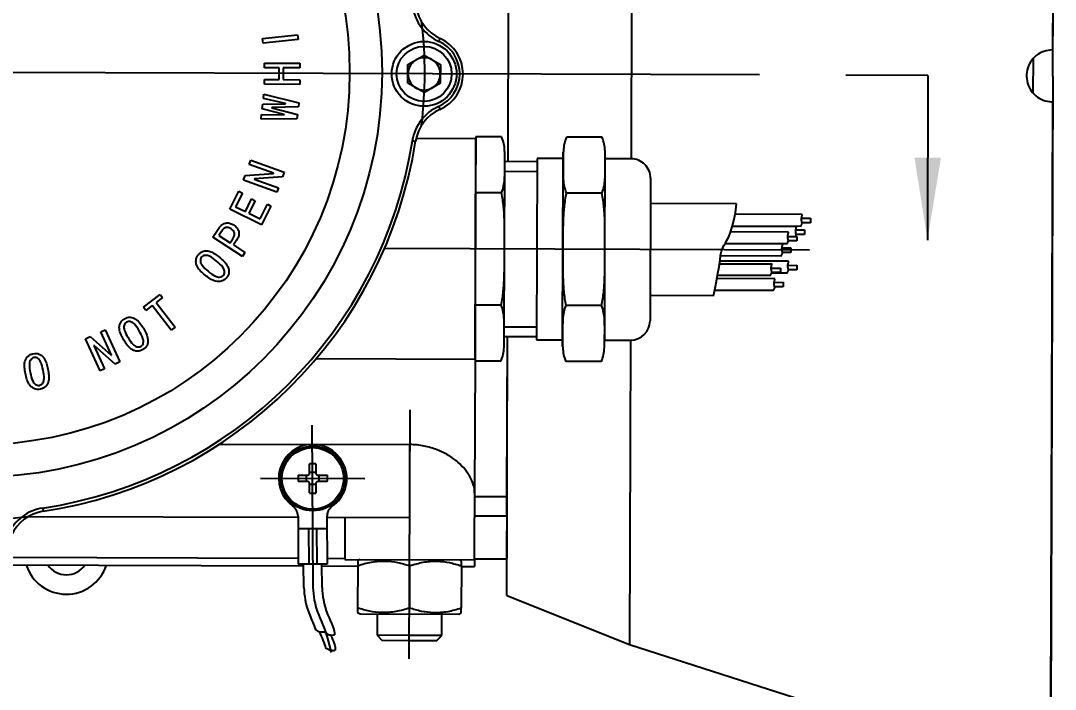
# Model space of a CAD drawing. Header units: millimetres. Extents: x 2928 to 3086, y 1537 to 1648.
# Drawn here: x 2974.45 to 2990.42, y 1610.91 to 1621.23 of the extents above; entities that cross this region are included whole.
import ezdxf

# ---------------------------------------------------------------- set-up
doc = ezdxf.new("R2010")
doc.units = ezdxf.units.MM
doc.layers.add('标注层', color=4, linetype='Continuous', lineweight=25)
doc.styles.get("Standard").update_dxf_attribs({"font": 'arial.ttf'})
doc.dimstyles.new('ISO-25', dxfattribs={"dimtxt": 2.5, "dimasz": 2.5, "dimexe": 1.25, "dimexo": 0.625, "dimtad": 1, "dimtxsty": 'Standard', "dimcen": 2.5, "dimadec": 0, "dimazin": 0, "dimtfac": 1, "dimtmove": 0, "dimatfit": 3, "dimfxl": 0, "dimarcsym": 0})

# ---------------------------------------------------------------- blocks, each defined once
blk = doc.blocks.new('*D28')
at = {"layer": 'Defpoints', "color": 0, "transparency": 16777216}
for p in [(2990.424, 1637.262), (2990.424, 1632.371), (2955.68, 1620.49)]:
    blk.add_point(p, dxfattribs=at)
at = {"layer": '标注层', "color": 0, "lineweight": -2, "transparency": 16777216}
for p, q in [((2955.68, 1620.49), (2955.68, 1639.262)), ((2990.424, 1632.371), (2990.424, 1639.262)), ((2959.76, 1637.262), (2986.344, 1637.262))]:
    blk.add_line(p, q, dxfattribs=at)
at = {"layer": '标注层', "color": 0, "transparency": 16777216}
for points in [[(2959.76, 1637.942), (2959.76, 1636.582), (2955.68, 1637.262)], [(2986.344, 1637.942), (2986.344, 1636.582), (2990.424, 1637.262)]]:
    blk.add_solid(points, dxfattribs=at)
at = {"layer": '标注层', "color": 0, "transparency": 16777216, "insert": (2973.052, 1640.575), "char_height": 3.5, "attachment_point": 5}
blk.add_mtext('345', dxfattribs=at)

msp = doc.modelspace()

# ---------------------------------------------------------------- linework, layer by layer
at = {"color": 7, "linetype": 'Continuous', "lineweight": 25}
for p, q in [((2990.3862, 1620.3707), (2990.4245, 1632.3706)), ((2990.4111, 1630.1206), (2990.3813, 1620.7789)), ((2981.9757, 1619.0557), (2981.9843, 1621.7557)), ((2981.9757, 1619.0557), (2981.9843, 1621.7557)), ((2983.8842, 1621.6996), (2983.8759, 1619.0996)), ((2978.1851, 1620.955), (2978.7259, 1621.0148)), ((2978.7259, 1621.0148), (2978.7341, 1620.942)), ((2978.1933, 1620.8821), (2978.1851, 1620.955)), ((2978.7341, 1620.942), (2978.1933, 1620.8821)), ((2980.4305, 1620.555), (2980.6809, 1620.6985)), ((2980.6809, 1620.6985), (2980.9305, 1620.5534)), ((2985.8594, 1620.3933), (2955.4154, 1620.4905)), ((2978.2145, 1620.504), (2978.2147, 1620.5774)), ((2978.4443, 1620.5032), (2978.2145, 1620.504)), ((2978.2147, 1620.5774), (2978.7604, 1620.5756)), ((2978.4437, 1620.3213), (2978.4443, 1620.5032)), ((2978.5049, 1620.5031), (2978.5043, 1620.3212)), ((2978.7602, 1620.5022), (2978.5049, 1620.5031)), ((2978.7604, 1620.5756), (2978.7602, 1620.5022)), ((2980.4296, 1620.2663), (2980.4305, 1620.555)), ((2980.9305, 1620.5534), (2980.9296, 1620.2647)), ((2990.0808, 1620.6365), (2990.0791, 1620.1212)), ((2978.2137, 1620.2487), (2978.2139, 1620.3221)), ((2978.2139, 1620.3221), (2978.4437, 1620.3213)), ((2988.4589, 1620.385), (2987.1889, 1620.3891)), ((2988.4589, 1620.385), (2988.4508, 1617.845)), ((2990.3862, 1620.3707), (2990.3255, 1601.3708)), ((2978.7594, 1620.2469), (2978.2137, 1620.2487)), ((2978.5043, 1620.3212), (2978.7596, 1620.3203)), ((2978.7596, 1620.3203), (2978.7594, 1620.2469)), ((2980.6791, 1620.1212), (2980.4296, 1620.2663)), ((2980.9296, 1620.2647), (2980.6791, 1620.1212)), ((2978.1988, 1620.0284), (2978.2069, 1620.0979)), ((2978.5392, 1619.9533), (2978.1988, 1620.0284)), ((2978.2069, 1620.0979), (2978.7456, 1619.9643)), ((2978.1802, 1619.8703), (2978.1884, 1619.9399)), ((2978.5192, 1619.7826), (2978.1802, 1619.8703)), ((2978.1884, 1619.9399), (2978.5384, 1619.9469)), ((2978.3269, 1619.8916), (2978.3262, 1619.8853)), ((2978.3262, 1619.8853), (2978.7241, 1619.781)), ((2978.7382, 1619.9011), (2978.3269, 1619.8916)), ((2978.5384, 1619.9469), (2978.5392, 1619.9533)), ((2978.7456, 1619.9643), (2978.7382, 1619.9011)), ((2990.3787, 1619.9789), (2990.3489, 1610.6371)), ((2978.1617, 1619.7123), (2978.1698, 1619.7818)), ((2978.7166, 1619.7178), (2978.1617, 1619.7123)), ((2978.1698, 1619.7818), (2978.5185, 1619.7763)), ((2978.5185, 1619.7763), (2978.5192, 1619.7826)), ((2978.7241, 1619.781), (2978.7166, 1619.7178)), ((2981.4768, 1619.4073), (2980.5549, 1619.4102)), ((2981.466, 1616.0073), (2981.4768, 1619.4073)), ((2981.4769, 1619.4394), (2981.4742, 1618.5733)), ((2981.8757, 1619.4381), (2981.4769, 1619.4394)), ((2983.4257, 1619.4331), (2982.8782, 1619.4349)), ((2981.9255, 1619.0049), (2981.9262, 1619.2059)), ((2977.9796, 1619.0111), (2978.0046, 1619.0803)), ((2978.0046, 1619.0803), (2978.5193, 1618.8952)), ((2982.4257, 1619.0543), (2981.9257, 1619.0559)), ((2982.4259, 1619.1043), (2982.4169, 1616.3043)), ((2982.8259, 1619.103), (2982.4259, 1619.1043)), ((2982.8255, 1619.002), (2982.8262, 1619.203)), ((2983.4755, 1619), (2983.4762, 1619.2009)), ((2983.8759, 1619.0996), (2983.4759, 1619.1009)), ((2978.3529, 1618.8768), (2977.9796, 1619.0111)), ((2978.5193, 1618.8952), (2978.4922, 1618.82)), ((2981.9214, 1617.7059), (2981.9255, 1619.0049)), ((2981.9252, 1618.9059), (2982.4252, 1618.9043)), ((2982.8214, 1617.703), (2982.8255, 1619.002)), ((2983.4714, 1617.7009), (2983.4755, 1619)), ((2977.892, 1618.7672), (2977.9191, 1618.8425)), ((2978.4067, 1618.5821), (2977.892, 1618.7672)), ((2977.9191, 1618.8425), (2978.3519, 1618.8738)), ((2978.0594, 1618.7887), (2978.0583, 1618.7857)), ((2978.0583, 1618.7857), (2978.4316, 1618.6514)), ((2978.4922, 1618.82), (2978.0594, 1618.7887)), ((2978.3519, 1618.8738), (2978.3529, 1618.8768)), ((2984.1749, 1618.7987), (2984.1679, 1616.5987)), ((2977.6822, 1618.32), (2977.8193, 1618.5976)), ((2977.8737, 1618.5707), (2977.769, 1618.3589)), ((2977.8193, 1618.5976), (2977.8737, 1618.5707)), ((2978.4316, 1618.6514), (2978.4067, 1618.5821)), ((2981.4742, 1618.5733), (2981.4686, 1616.8413)), ((2981.8729, 1618.5721), (2981.4742, 1618.5733)), ((2983.4229, 1618.5671), (2982.8754, 1618.5689)), ((2977.9206, 1618.2839), (2978.0167, 1618.4785)), ((2978.0711, 1618.4518), (2977.975, 1618.2572)), ((2978.0167, 1618.4785), (2978.0711, 1618.4518)), ((2985.5047, 1618.4044), (2984.1737, 1618.4087)), ((2978.1716, 1618.0783), (2977.6822, 1618.32)), ((2977.769, 1618.3589), (2977.9206, 1618.2839)), ((2977.975, 1618.2572), (2978.1495, 1618.1709)), ((2978.1495, 1618.1709), (2978.2613, 1618.397)), ((2978.3157, 1618.3701), (2978.1716, 1618.0783)), ((2978.2613, 1618.397), (2978.3157, 1618.3701)), ((2986.5152, 1618.2386), (2985.4818, 1618.2419)), ((2986.5073, 1618.1802), (2986.6456, 1618.1811)), ((2986.6453, 1618.1098), (2986.5145, 1618.1103)), ((2986.6456, 1618.1811), (2986.6453, 1618.1098)), ((2977.4197, 1617.8894), (2977.5105, 1618.0274)), ((2977.5504, 1617.9784), (2977.5102, 1617.9173)), ((2986.3033, 1617.9688), (2985.4142, 1617.9717)), ((2986.425, 1618.0515), (2985.4342, 1618.0547)), ((2985.4416, 1618.0628), (2986.4984, 1618.0594)), ((2986.4165, 1618.0025), (2986.5548, 1618.0034)), ((2986.5546, 1617.9321), (2986.4237, 1617.9325)), ((2986.5548, 1618.0034), (2986.5546, 1617.9321)), ((2977.8734, 1617.5905), (2977.4197, 1617.8894)), ((2977.5102, 1617.9173), (2977.6853, 1617.8018)), ((2977.6853, 1617.8018), (2977.7256, 1617.8629)), ((2977.7865, 1617.8456), (2977.7358, 1617.7686)), ((2977.7358, 1617.7686), (2977.9136, 1617.6514)), ((2986.213, 1617.7818), (2985.324, 1617.7846)), ((2985.3285, 1617.7927), (2986.2912, 1617.7897)), ((2986.2967, 1617.9007), (2986.435, 1617.9016)), ((2986.4347, 1617.8303), (2986.3039, 1617.8307)), ((2986.435, 1617.9016), (2986.4347, 1617.8303)), ((2977.9136, 1617.6514), (2977.8734, 1617.5905)), ((2986.6302, 1617.6908), (2980.0767, 1617.7118)), ((2981.9172, 1616.4068), (2981.9214, 1617.7059)), ((2982.8172, 1616.404), (2982.8214, 1617.703)), ((2983.4672, 1616.4019), (2983.4714, 1617.7009)), ((2986.2052, 1617.7234), (2986.3434, 1617.7244)), ((2986.3432, 1617.6531), (2986.2123, 1617.6535)), ((2986.3434, 1617.7244), (2986.3432, 1617.6531)), ((2985.2412, 1617.4798), (2986.0493, 1617.4772)), ((2986.3049, 1617.5175), (2985.2469, 1617.5208)), ((2985.2557, 1617.6056), (2986.201, 1617.6026)), ((2986.2976, 1617.4541), (2986.4358, 1617.455)), ((2986.4358, 1617.455), (2986.4356, 1617.3837)), ((2985.2111, 1617.3049), (2986.0312, 1617.3023)), ((2986.0418, 1617.4118), (2986.18, 1617.4127)), ((2986.0465, 1617.3391), (2986.288, 1617.3383)), ((2986.1798, 1617.3414), (2986.0489, 1617.3418)), ((2986.18, 1617.4127), (2986.1798, 1617.3414)), ((2986.4356, 1617.3837), (2986.3047, 1617.3841)), ((2986.0929, 1617.2477), (2985.2039, 1617.2506)), ((2986.0849, 1617.1912), (2986.2232, 1617.1921)), ((2986.2232, 1617.1921), (2986.2229, 1617.1208)), ((2976.3451, 1616.8074), (2976.6045, 1617.0066)), ((2976.6045, 1617.0066), (2976.6413, 1616.9587)), ((2985.1485, 1616.9856), (2984.1691, 1616.9887)), ((2985.1657, 1617.0715), (2986.0761, 1617.0686)), ((2986.2229, 1617.1208), (2986.0921, 1617.1212)), ((2976.4827, 1616.8369), (2976.382, 1616.7596)), ((2976.7765, 1616.4542), (2976.4827, 1616.8369)), ((2976.6413, 1616.9587), (2976.5406, 1616.8814)), ((2976.5406, 1616.8814), (2976.8344, 1616.4987)), ((2981.4686, 1616.8413), (2981.4659, 1615.9753)), ((2981.8674, 1616.84), (2981.4686, 1616.8413)), ((2983.4174, 1616.8351), (2982.8699, 1616.8368)), ((2976.382, 1616.7596), (2976.3451, 1616.8074)), ((2976.8344, 1616.4987), (2976.7765, 1616.4542)), ((2981.9176, 1616.5059), (2982.4176, 1616.5043)), ((2975.4535, 1616.3213), (2975.5261, 1616.3544)), ((2975.5261, 1616.3544), (2975.8495, 1616.0675)), ((2975.6885, 1616.4285), (2975.7551, 1616.4589)), ((2975.8524, 1616.0689), (2975.6885, 1616.4285)), ((2975.7551, 1616.4589), (2975.9812, 1615.963)), ((2981.9166, 1616.2059), (2981.9172, 1616.4068)), ((2981.9171, 1616.3559), (2982.4171, 1616.3543)), ((2981.9543, 1612.3557), (2981.9671, 1616.3557)), ((2981.9592, 1613.8836), (2981.9671, 1616.3557)), ((2982.8166, 1616.203), (2982.8172, 1616.404)), ((2983.4666, 1616.2009), (2983.4672, 1616.4019)), ((2975.6796, 1615.8255), (2975.4535, 1616.3213)), ((2975.5852, 1616.2168), (2975.5823, 1616.2155)), ((2975.5823, 1616.2155), (2975.7463, 1615.8559)), ((2975.9087, 1615.9299), (2975.5852, 1616.2168)), ((2982.4169, 1616.3043), (2982.8169, 1616.303)), ((2983.4669, 1616.3009), (2983.8669, 1616.2997)), ((2983.8669, 1616.2997), (2983.8519, 1611.5997)), ((2975.8495, 1616.0675), (2975.8524, 1616.0689)), ((2979.016, 1616.0151), (2981.466, 1616.0073)), ((2975.7463, 1615.8559), (2975.6796, 1615.8255)), ((2975.9812, 1615.963), (2975.9087, 1615.9299)), ((2981.466, 1616.0073), (2981.4594, 1613.9451)), ((2981.8646, 1615.974), (2981.4659, 1615.9753)), ((2983.4146, 1615.969), (2982.8671, 1615.9708)), ((2980.4512, 1611.3811), (2980.4635, 1615.2218)), ((2978.9475, 1614.9861), (2978.9627, 1612.4808)), ((2977.5251, 1614.6963), (2980.4617, 1614.6869)), ((2980.4581, 1613.5605), (2980.4617, 1614.6869)), ((2978.9113, 1614.2445), (2978.9118, 1614.3909)), ((2978.9114, 1614.2609), (2979.0094, 1614.2606)), ((2979.0098, 1614.3905), (2979.0093, 1614.2442)), ((2978.1546, 1614.1679), (2979.7655, 1614.1627)), ((2978.8809, 1614.1166), (2978.7345, 1614.117)), ((2978.7348, 1614.215), (2978.8812, 1614.2146)), ((2978.8645, 1614.1166), (2978.8648, 1614.2146)), ((2979.1853, 1614.1156), (2979.0389, 1614.1161)), ((2979.0392, 1614.2141), (2979.1856, 1614.2136)), ((2979.0557, 1614.214), (2979.0554, 1614.116)), ((2978.9104, 1613.9401), (2978.9108, 1614.0865)), ((2979.0088, 1614.0697), (2978.9108, 1614.07)), ((2979.0088, 1614.0862), (2979.0084, 1613.9398)), ((2981.4594, 1613.9451), (2981.4581, 1613.5573)), ((2981.4592, 1613.8852), (2981.9592, 1613.8836)), ((2981.9582, 1613.5883), (2981.9592, 1613.8836)), ((2974.573, 1613.5793), (2978.733, 1613.566)), ((2978.7329, 1613.582), (2978.7374, 1612.8406)), ((2979.1791, 1613.5738), (2979.1836, 1612.8433)), ((2979.1792, 1613.5646), (2980.4581, 1613.5605)), ((2979.4582, 1613.5637), (2979.4561, 1612.9137)), ((2981.4561, 1612.9073), (2981.4581, 1613.5573)), ((2981.4582, 1613.5899), (2981.9582, 1613.5883)), ((2981.9582, 1613.5883), (2981.9561, 1612.9228)), ((2979.1803, 1613.3881), (2978.7341, 1613.3854)), ((2978.8945, 1613.3863), (2978.8978, 1612.8416)), ((2979.0199, 1613.3871), (2979.0233, 1612.8423)), ((2972.4987, 1612.8359), (2978.82, 1612.8158)), ((2973.8984, 1612.9486), (2978.7369, 1612.9331)), ((2979.1836, 1612.8433), (2978.7374, 1612.8406)), ((2978.8221, 1612.4826), (2978.8199, 1612.8411)), ((2979.1033, 1612.4816), (2979.1011, 1612.8428)), ((2979.1013, 1612.8149), (2979.6558, 1612.8131)), ((2979.1831, 1612.9317), (2979.4561, 1612.9308)), ((2979.4561, 1612.9137), (2981.4561, 1612.9073)), ((2979.6558, 1612.82), (2979.6537, 1612.1662)), ((2979.6936, 1612.913), (2979.656, 1612.8914)), ((2980.4558, 1612.8174), (2980.4537, 1612.1636)), ((2981.256, 1612.8863), (2981.2186, 1612.9081)), ((2981.2558, 1612.8149), (2981.2537, 1612.1611)), ((2981.4561, 1612.9073), (2981.4557, 1612.8073)), ((2981.4561, 1612.9244), (2981.9561, 1612.9228)), ((2981.2557, 1612.808), (2981.4557, 1612.8073)), ((2981.9543, 1612.3557), (2983.8519, 1611.5997)), ((2979.6535, 1612.0947), (2979.6909, 1612.073)), ((2979.6909, 1612.073), (2981.2159, 1612.0681)), ((2979.9534, 1612.0721), (2979.9523, 1611.7433)), ((2980.9523, 1611.7401), (2980.9534, 1612.0689)), ((2981.2159, 1612.0681), (2981.2535, 1612.0896)), ((2979.9523, 1611.7433), (2980.0333, 1611.6619)), ((2980.4523, 1611.7417), (2979.9523, 1611.7433)), ((2980.9523, 1611.7401), (2980.4523, 1611.7417)), ((2980.8709, 1611.6592), (2980.9523, 1611.7401)), ((2980.4521, 1611.6605), (2980.0333, 1611.6619)), ((2980.8709, 1611.6592), (2980.4521, 1611.6605)), ((2983.8519, 1611.5997), (2986.7017, 1610.6872))]:
    msp.add_line(p, q, dxfattribs=at)
at = {"color": 7, "linetype": 'Continuous', "lineweight": 25, "flags": 128}
for points in [[(2980.9073, 1620.9107), (2980.9113, 1620.9196), (2980.9152, 1620.9281), (2980.9188, 1620.936), (2980.9219, 1620.9429), (2980.9245, 1620.9486), (2980.9264, 1620.9528), (2980.9275, 1620.9554), (2980.9279, 1620.9562)], [(2980.9041, 1619.9076), (2980.9081, 1619.8987), (2980.9119, 1619.8901), (2980.9154, 1619.8822), (2980.9185, 1619.8753), (2980.921, 1619.8696), (2980.9229, 1619.8654), (2980.9241, 1619.8628), (2980.9244, 1619.8619)], [(2980.4977, 1619.3769), (2980.5074, 1619.3754), (2980.5166, 1619.3739), (2980.5252, 1619.3726), (2980.5326, 1619.3714), (2980.5388, 1619.3704), (2980.5434, 1619.3697), (2980.5462, 1619.3693), (2980.5471, 1619.3691)], [(2974.7921, 1613.7076), (2974.7936, 1613.698), (2974.795, 1613.6887), (2974.7963, 1613.6802), (2974.7974, 1613.6727), (2974.7983, 1613.6665), (2974.799, 1613.6619), (2974.7994, 1613.6591), (2974.7996, 1613.6582)]]:
    msp.add_lwpolyline(points, dxfattribs=at)
at = {"color": 7, "linetype": 'Continuous', "lineweight": 25}
for points in [[(2985.1485, 1616.9856), (2985.177, 1617.1277), (2985.1995, 1617.243), (2985.2168, 1617.3349), (2985.2296, 1617.407), (2985.2387, 1617.4625), (2985.2449, 1617.5049), (2985.249, 1617.5377), (2985.2517, 1617.5643), (2985.2538, 1617.5877), (2985.2561, 1617.6093), (2985.2591, 1617.6302), (2985.2635, 1617.6512), (2985.2701, 1617.6735), (2985.2794, 1617.6981), (2985.2921, 1617.726), (2985.3089, 1617.7582), (2985.3302, 1617.7958), (2985.355, 1617.8412), (2985.382, 1617.8964), (2985.4098, 1617.9641), (2985.4373, 1618.0463), (2985.4632, 1618.1456), (2985.4861, 1618.2642), (2985.5047, 1618.4044)], [(2986.4984, 1618.0594), (2986.5016, 1618.0681), (2986.5045, 1618.0752), (2986.5071, 1618.0811), (2986.5093, 1618.0859), (2986.5111, 1618.0898), (2986.5126, 1618.0932), (2986.5137, 1618.0962), (2986.5145, 1618.0992), (2986.5149, 1618.1023), (2986.5149, 1618.1054), (2986.5148, 1618.1087), (2986.5144, 1618.1121), (2986.5138, 1618.1154), (2986.5131, 1618.1188), (2986.5123, 1618.1221), (2986.5115, 1618.1253), (2986.5108, 1618.1284), (2986.51, 1618.1315), (2986.5093, 1618.1345), (2986.5087, 1618.1375), (2986.5081, 1618.1405), (2986.5076, 1618.1437), (2986.5072, 1618.1469), (2986.5068, 1618.1503), (2986.5065, 1618.1539), (2986.5063, 1618.1577), (2986.5062, 1618.1616), (2986.5062, 1618.1656), (2986.5063, 1618.1697), (2986.5065, 1618.1738), (2986.5068, 1618.1779), (2986.5072, 1618.182), (2986.5077, 1618.1861), (2986.5083, 1618.19), (2986.509, 1618.194), (2986.5098, 1618.1978), (2986.5107, 1618.2017), (2986.5116, 1618.2054), (2986.5125, 1618.2091), (2986.5135, 1618.2128), (2986.5144, 1618.2164), (2986.5153, 1618.2199), (2986.5161, 1618.2233), (2986.5167, 1618.2266), (2986.5169, 1618.2298), (2986.5168, 1618.2329), (2986.5163, 1618.2358), (2986.5152, 1618.2386)], [(2986.2864, 1617.7897), (2986.2897, 1617.7984), (2986.2926, 1617.8055), (2986.2951, 1617.8114), (2986.2973, 1617.8161), (2986.2992, 1617.8201), (2986.3007, 1617.8235), (2986.3018, 1617.8265), (2986.3025, 1617.8295), (2986.3029, 1617.8325), (2986.303, 1617.8357), (2986.3028, 1617.839), (2986.3024, 1617.8423), (2986.3018, 1617.8457), (2986.3012, 1617.849), (2986.3004, 1617.8523), (2986.2996, 1617.8556), (2986.2988, 1617.8587), (2986.2981, 1617.8617), (2986.2974, 1617.8647), (2986.2968, 1617.8678), (2986.2962, 1617.8708), (2986.2957, 1617.8739), (2986.2952, 1617.8772), (2986.2949, 1617.8806), (2986.2946, 1617.8842), (2986.2944, 1617.888), (2986.2943, 1617.8919), (2986.2943, 1617.8959), (2986.2944, 1617.9), (2986.2946, 1617.9041), (2986.2949, 1617.9082), (2986.2953, 1617.9123), (2986.2958, 1617.9163), (2986.2964, 1617.9203), (2986.2971, 1617.9243), (2986.2979, 1617.9281), (2986.2987, 1617.9319), (2986.2996, 1617.9357), (2986.3006, 1617.9394), (2986.3015, 1617.943), (2986.3025, 1617.9466), (2986.3034, 1617.9501), (2986.3042, 1617.9536), (2986.3047, 1617.9569), (2986.305, 1617.9601), (2986.3049, 1617.9632), (2986.3043, 1617.9661), (2986.3033, 1617.9688)], [(2986.4203, 1617.9015), (2986.4208, 1617.9027), (2986.4223, 1617.9061), (2986.4235, 1617.9092), (2986.4242, 1617.9121), (2986.4246, 1617.9152), (2986.4247, 1617.9184), (2986.4245, 1617.9217), (2986.4241, 1617.925), (2986.4235, 1617.9284), (2986.4228, 1617.9317), (2986.4221, 1617.935), (2986.4213, 1617.9382), (2986.4205, 1617.9413), (2986.4198, 1617.9444), (2986.4191, 1617.9474), (2986.4185, 1617.9504), (2986.4179, 1617.9535), (2986.4174, 1617.9566), (2986.4169, 1617.9599), (2986.4165, 1617.9633), (2986.4163, 1617.9669), (2986.4161, 1617.9707), (2986.416, 1617.9746), (2986.4159, 1617.9786), (2986.416, 1617.9826), (2986.4162, 1617.9867), (2986.4165, 1617.9909), (2986.4169, 1617.995), (2986.4175, 1617.999), (2986.4181, 1618.003), (2986.4188, 1618.0069), (2986.4196, 1618.0108), (2986.4204, 1618.0146), (2986.4213, 1618.0184), (2986.4223, 1618.0221), (2986.4232, 1618.0257), (2986.4242, 1618.0293), (2986.4251, 1618.0328), (2986.4259, 1618.0362), (2986.4264, 1618.0396), (2986.4267, 1618.0428), (2986.4266, 1618.0458), (2986.426, 1618.0488), (2986.425, 1618.0515)], [(2986.1962, 1617.6026), (2986.1994, 1617.6113), (2986.2023, 1617.6185), (2986.2049, 1617.6243), (2986.2071, 1617.6291), (2986.2089, 1617.633), (2986.2104, 1617.6364), (2986.2115, 1617.6394), (2986.2123, 1617.6424), (2986.2127, 1617.6455), (2986.2128, 1617.6487), (2986.2126, 1617.6519), (2986.2122, 1617.6553), (2986.2116, 1617.6586), (2986.2109, 1617.662), (2986.2101, 1617.6653), (2986.2094, 1617.6685), (2986.2086, 1617.6716), (2986.2079, 1617.6747), (2986.2072, 1617.6777), (2986.2065, 1617.6807), (2986.2059, 1617.6837), (2986.2054, 1617.6869), (2986.205, 1617.6901), (2986.2046, 1617.6936), (2986.2043, 1617.6972), (2986.2041, 1617.7009), (2986.204, 1617.7048), (2986.204, 1617.7088), (2986.2041, 1617.7129), (2986.2043, 1617.717), (2986.2046, 1617.7211), (2986.205, 1617.7252), (2986.2055, 1617.7293), (2986.2062, 1617.7333), (2986.2069, 1617.7372), (2986.2076, 1617.7411), (2986.2085, 1617.7449), (2986.2094, 1617.7486), (2986.2103, 1617.7523), (2986.2113, 1617.756), (2986.2123, 1617.7596), (2986.2132, 1617.7631), (2986.2139, 1617.7665), (2986.2145, 1617.7698), (2986.2147, 1617.773), (2986.2146, 1617.7761), (2986.2141, 1617.779), (2986.213, 1617.7818)], [(2986.0312, 1617.3023), (2986.0344, 1617.311), (2986.0373, 1617.3181), (2986.0399, 1617.324), (2986.0421, 1617.3287), (2986.0439, 1617.3327), (2986.0454, 1617.3361), (2986.0465, 1617.3391), (2986.0473, 1617.3421), (2986.0477, 1617.3451), (2986.0477, 1617.3483), (2986.0476, 1617.3516), (2986.0472, 1617.3549), (2986.0466, 1617.3583), (2986.0459, 1617.3616), (2986.0451, 1617.3649), (2986.0443, 1617.3682), (2986.0436, 1617.3713), (2986.0428, 1617.3743), (2986.0421, 1617.3773), (2986.0415, 1617.3804), (2986.0409, 1617.3834), (2986.0404, 1617.3865), (2986.04, 1617.3898), (2986.0396, 1617.3932), (2986.0393, 1617.3968), (2986.0391, 1617.4006), (2986.039, 1617.4045), (2986.039, 1617.4085), (2986.0391, 1617.4126), (2986.0393, 1617.4167), (2986.0396, 1617.4208), (2986.04, 1617.4249), (2986.0405, 1617.4289), (2986.0411, 1617.4329), (2986.0418, 1617.4369), (2986.0426, 1617.4407), (2986.0435, 1617.4445), (2986.0444, 1617.4483), (2986.0453, 1617.452), (2986.0463, 1617.4556), (2986.0472, 1617.4592), (2986.0481, 1617.4627), (2986.0489, 1617.4662), (2986.0495, 1617.4695), (2986.0497, 1617.4727), (2986.0496, 1617.4758), (2986.0491, 1617.4787), (2986.048, 1617.4814)], [(2986.288, 1617.3383), (2986.2913, 1617.347), (2986.2942, 1617.3541), (2986.2967, 1617.36), (2986.2989, 1617.3648), (2986.3008, 1617.3687), (2986.3022, 1617.3721), (2986.3034, 1617.3751), (2986.3041, 1617.3781), (2986.3045, 1617.3812), (2986.3046, 1617.3844), (2986.3044, 1617.3876), (2986.304, 1617.391), (2986.3034, 1617.3943), (2986.3027, 1617.3977), (2986.302, 1617.401), (2986.3012, 1617.4042), (2986.3004, 1617.4073), (2986.2997, 1617.4104), (2986.299, 1617.4134), (2986.2984, 1617.4164), (2986.2978, 1617.4194), (2986.2973, 1617.4226), (2986.2968, 1617.4258), (2986.2964, 1617.4292), (2986.2962, 1617.4329), (2986.296, 1617.4366), (2986.2959, 1617.4405), (2986.2959, 1617.4445), (2986.2959, 1617.4486), (2986.2961, 1617.4527), (2986.2964, 1617.4568), (2986.2969, 1617.4609), (2986.2974, 1617.465), (2986.298, 1617.469), (2986.2987, 1617.4729), (2986.2995, 1617.4768), (2986.3003, 1617.4806), (2986.3012, 1617.4843), (2986.3022, 1617.488), (2986.3031, 1617.4917), (2986.3041, 1617.4953), (2986.305, 1617.4988), (2986.3058, 1617.5022), (2986.3063, 1617.5055), (2986.3066, 1617.5087), (2986.3065, 1617.5118), (2986.3059, 1617.5147), (2986.3049, 1617.5175)], [(2986.0761, 1617.0686), (2986.0793, 1617.0773), (2986.0822, 1617.0844), (2986.0848, 1617.0903), (2986.087, 1617.095), (2986.0888, 1617.099), (2986.0903, 1617.1024), (2986.0914, 1617.1054), (2986.0922, 1617.1084), (2986.0926, 1617.1114), (2986.0927, 1617.1146), (2986.0925, 1617.1179), (2986.0921, 1617.1212), (2986.0915, 1617.1246), (2986.0908, 1617.1279), (2986.0901, 1617.1312), (2986.0893, 1617.1345), (2986.0885, 1617.1376), (2986.0878, 1617.1406), (2986.0871, 1617.1436), (2986.0864, 1617.1467), (2986.0859, 1617.1497), (2986.0853, 1617.1529), (2986.0849, 1617.1561), (2986.0845, 1617.1595), (2986.0842, 1617.1631), (2986.084, 1617.1669), (2986.0839, 1617.1708), (2986.0839, 1617.1748), (2986.084, 1617.1789), (2986.0842, 1617.183), (2986.0845, 1617.1871), (2986.0849, 1617.1912), (2986.0854, 1617.1952), (2986.0861, 1617.1992), (2986.0868, 1617.2032), (2986.0876, 1617.207), (2986.0884, 1617.2108), (2986.0893, 1617.2146), (2986.0902, 1617.2183), (2986.0912, 1617.2219), (2986.0922, 1617.2255), (2986.0931, 1617.229), (2986.0938, 1617.2325), (2986.0944, 1617.2358), (2986.0947, 1617.239), (2986.0945, 1617.2421), (2986.094, 1617.245), (2986.0929, 1617.2477)], [(2979.3088, 1611.5141), (2979.3031, 1611.512), (2979.2985, 1611.5101), (2979.2947, 1611.5084), (2979.2916, 1611.507), (2979.289, 1611.5058), (2979.2868, 1611.5048), (2979.2849, 1611.5041), (2979.2829, 1611.5036), (2979.281, 1611.5033), (2979.2789, 1611.5033), (2979.2767, 1611.5034), (2979.2746, 1611.5037), (2979.2724, 1611.504), (2979.2702, 1611.5045), (2979.2681, 1611.505), (2979.266, 1611.5055), (2979.2639, 1611.506), (2979.262, 1611.5064), (2979.26, 1611.5069), (2979.258, 1611.5073), (2979.2561, 1611.5076), (2979.254, 1611.508), (2979.2519, 1611.5083), (2979.2497, 1611.5085), (2979.2473, 1611.5087), (2979.2449, 1611.5088), (2979.2424, 1611.509), (2979.2398, 1611.5092), (2979.2371, 1611.5094), (2979.2344, 1611.5098), (2979.2317, 1611.5102), (2979.2291, 1611.5108), (2979.2264, 1611.5116), (2979.2238, 1611.5125), (2979.2213, 1611.5136), (2979.2187, 1611.5148), (2979.2162, 1611.5161), (2979.2137, 1611.5176), (2979.2112, 1611.519), (2979.2087, 1611.5206), (2979.2061, 1611.5222), (2979.2032, 1611.524), (2979.1995, 1611.5262), (2979.1947, 1611.5288), (2979.1883, 1611.5321), (2979.18, 1611.5362), (2979.1694, 1611.5412), (2979.1561, 1611.5473)]]:
    msp.add_lwpolyline(points, dxfattribs=at)
for centre, radius in [((2973.7801, 1620.4319), 6.25), ((2973.7801, 1620.4319), 5.75), ((2980.68, 1620.4099), 0.5), ((2980.68, 1620.4099), 0.425), ((2978.9601, 1614.1653), 0.5), ((2978.9601, 1614.1653), 0.475)]:
    msp.add_circle(centre, radius, dxfattribs=at)
for centre, radius, start, end in [((2981.1965, 1621.5482), 0.7, 188.55945, 245.59399), ((2981.1965, 1621.5482), 0.65, 188.55945, 245.59399), ((2973.7899, 1620.4319), 6.9, 353.23191, 6.40216), ((2980.68, 1620.4099), 0.55, 294.04008, 65.59399), ((2980.68, 1620.4099), 0.6, 294.04008, 65.59399), ((2980.68, 1620.4099), 0.25, 59.81703, 119.81703), ((2980.68, 1620.4099), 0.25, 119.81703, 179.81703), ((2980.68, 1620.4099), 0.25, 359.81703, 59.81703), ((2980.68, 1620.4099), 0.25, 179.81703, 239.81703), ((2980.68, 1620.4099), 0.25, 299.81703, 359.81703), ((2980.68, 1620.4099), 0.25, 239.81703, 299.81703), ((2981.1892, 1619.2683), 0.7, 114.04008, 171.07462), ((2981.1892, 1619.2683), 0.65, 114.04008, 171.07462), ((2973.7801, 1620.4319), 6.8, 278.55945, 351.07462), ((2973.7801, 1620.4319), 6.85, 278.55945, 351.07462), ((2983.8749, 1618.7996), 0.3, 359.81703, 89.81703), ((2983.8679, 1616.5997), 0.3, 269.81703, 359.81703), ((2978.9601, 1614.1653), 0.526, 91.58506, 234.16338), ((2978.9601, 1614.1653), 0.526, 305.04804, 91.17881), ((2978.9558, 1612.8372), 1.5542, 88.01038, 91.62368), ((2980.2875, 1614.1611), 1.5536, 178.00961, 181.62446), ((2977.6323, 1614.1696), 1.5539, 358.00999, 1.62407), ((2978.9643, 1615.4927), 1.5536, 268.00961, 271.62446), ((2974.8963, 1613.0154), 0.7, 98.55945, 155.59399), ((2974.8963, 1613.0154), 0.65, 98.55945, 155.59399), ((2978.5379, 1613.5808), 0.195, 0.34889, 54.16338), ((2979.3741, 1613.575), 0.195, 125.04804, 180.34889), ((2973.7899, 1620.4319), 6.9, 262.96301, 276.46573), ((2975.1564, 1613.0275), 0.65, 197.73724, 341.89682), ((2975.1564, 1613.0275), 0.35, 214.66694, 324.96713)]:
    msp.add_arc(centre, radius, start, end, dxfattribs=at)
for points, knots in [([(2990.3813, 1620.7789), (2990.3363, 1620.7746), (2990.2463, 1620.766), (2990.1264, 1620.6975), (2990.0351, 1620.5964), (2989.9826, 1620.4698), (2989.9749, 1620.3332), (2990.0128, 1620.2017), (2990.0921, 1620.0902), (2990.2038, 1620.0115), (2990.3056, 1619.9815), (2990.3646, 1619.9794), (2990.3787, 1619.9789)], [0, 0, 0, 0, 0.1073105, 0.2146192, 0.3219847, 0.429387, 0.5367278, 0.6440046, 0.7513145, 0.8587037, 0.9660934, 1, 1, 1, 1]), ([(2981.9255, 1619.0049), (2981.9257, 1619.0411), (2981.9258, 1619.0773), (2981.9255, 1619.1497), (2981.9249, 1619.1859), (2981.9206, 1619.2582), (2981.9169, 1619.2943), (2981.9026, 1619.3664), (2981.8921, 1619.4023), (2981.8757, 1619.4381)], [0, 0, 0, 0, 0.25, 0.25, 0.5, 0.5, 0.75, 0.75, 1, 1, 1, 1]), ([(2982.8782, 1619.4349), (2982.8615, 1619.3992), (2982.8508, 1619.3634), (2982.836, 1619.2914), (2982.8321, 1619.2553), (2982.8273, 1619.1831), (2982.8265, 1619.1469), (2982.8257, 1619.0745), (2982.8257, 1619.0382), (2982.8255, 1619.002)], [0, 0, 0, 0, 0.25, 0.25, 0.5, 0.5, 0.75, 0.75, 1, 1, 1, 1]), ([(2983.4755, 1619), (2983.4757, 1619.0362), (2983.4758, 1619.0724), (2983.4755, 1619.1448), (2983.4749, 1619.181), (2983.4706, 1619.2533), (2983.4669, 1619.2894), (2983.4526, 1619.3614), (2983.4421, 1619.3974), (2983.4257, 1619.4331)], [0, 0, 0, 0, 0.25, 0.25, 0.5, 0.5, 0.75, 0.75, 1, 1, 1, 1]), ([(2981.8729, 1618.5721), (2981.8896, 1618.6077), (2981.9003, 1618.6436), (2981.915, 1618.7155), (2981.919, 1618.7516), (2981.9238, 1618.8239), (2981.9246, 1618.8601), (2981.9254, 1618.9325), (2981.9254, 1618.9687), (2981.9255, 1619.0049)], [0, 0, 0, 0, 0.25, 0.25, 0.5, 0.5, 0.75, 0.75, 1, 1, 1, 1]), ([(2982.8255, 1619.002), (2982.8254, 1618.9658), (2982.8252, 1618.9296), (2982.8256, 1618.8572), (2982.8262, 1618.821), (2982.8304, 1618.7487), (2982.8342, 1618.7126), (2982.8485, 1618.6406), (2982.8589, 1618.6046), (2982.8754, 1618.5689)], [0, 0, 0, 0, 0.25, 0.25, 0.5, 0.5, 0.75, 0.75, 1, 1, 1, 1]), ([(2983.4229, 1618.5671), (2983.4396, 1618.6028), (2983.4503, 1618.6386), (2983.465, 1618.7106), (2983.469, 1618.7467), (2983.4738, 1618.8189), (2983.4746, 1618.8551), (2983.4754, 1618.9275), (2983.4754, 1618.9637), (2983.4755, 1619)], [0, 0, 0, 0, 0.25, 0.25, 0.5, 0.5, 0.75, 0.75, 1, 1, 1, 1]), ([(2981.9214, 1617.7059), (2981.9216, 1617.7783), (2981.9219, 1617.8507), (2981.9218, 1617.9955), (2981.9214, 1618.0678), (2981.9173, 1618.2125), (2981.9137, 1618.2847), (2981.9031, 1618.3928), (2981.8988, 1618.4288), (2981.8877, 1618.5007), (2981.881, 1618.5367), (2981.8729, 1618.5721)], [0, 0, 0, 0, 0.25, 0.25, 0.5, 0.5, 0.75, 0.75, 0.875, 0.875, 1, 1, 1, 1]), ([(2982.8754, 1618.5689), (2982.8588, 1618.4981), (2982.8479, 1618.4267), (2982.8329, 1618.2831), (2982.8288, 1618.2109), (2982.8238, 1618.066), (2982.8228, 1617.9934), (2982.822, 1617.8845), (2982.8219, 1617.8482), (2982.8217, 1617.7937), (2982.8216, 1617.7756), (2982.8215, 1617.7393), (2982.8214, 1617.721), (2982.8214, 1617.703)], [0, 0, 0, 0, 0.25, 0.25, 0.5, 0.5, 0.75, 0.75, 0.875, 0.875, 0.9375, 0.9375, 1, 1, 1, 1]), ([(2983.4714, 1617.7009), (2983.4716, 1617.7733), (2983.4719, 1617.8457), (2983.4718, 1617.9905), (2983.4713, 1618.0629), (2983.4673, 1618.2075), (2983.4637, 1618.2797), (2983.4531, 1618.3879), (2983.4487, 1618.4239), (2983.4377, 1618.4958), (2983.431, 1618.5317), (2983.4229, 1618.5671)], [0, 0, 0, 0, 0.25, 0.25, 0.5, 0.5, 0.75, 0.75, 0.875, 0.875, 1, 1, 1, 1]), ([(2977.5105, 1618.0274), (2977.5258, 1618.0474), (2977.5564, 1618.0873), (2977.6246, 1618.1133), (2977.6899, 1618.1065), (2977.7241, 1618.0869), (2977.7412, 1618.0771)], [0, 0, 0, 0, 0.2804316, 0.5591576, 0.7792151, 1, 1, 1, 1]), ([(2977.701, 1618.0162), (2977.6865, 1618.0252), (2977.6579, 1618.0431), (2977.5926, 1618.0375), (2977.5665, 1618.0009), (2977.5504, 1617.9784)], [0, 0, 0, 0, 0.282467, 0.5592972, 1, 1, 1, 1]), ([(2977.7256, 1617.8629), (2977.7342, 1617.8773), (2977.7514, 1617.9059), (2977.7587, 1617.9556), (2977.7332, 1617.9931), (2977.7118, 1618.0085), (2977.701, 1618.0162)], [0, 0, 0, 0, 0.2813296, 0.5592824, 0.7787731, 1, 1, 1, 1]), ([(2977.7412, 1618.0771), (2977.761, 1618.0616), (2977.8006, 1618.0306), (2977.825, 1617.9616), (2977.8161, 1617.8966), (2977.7964, 1617.8626), (2977.7865, 1617.8456)], [0, 0, 0, 0, 0.2802242, 0.5589898, 0.7791206, 1, 1, 1, 1]), ([(2977.2977, 1617.303), (2977.2741, 1617.3235), (2977.2271, 1617.3644), (2977.1781, 1617.4271), (2977.1578, 1617.4868), (2977.1558, 1617.5342), (2977.1686, 1617.5803), (2977.1869, 1617.6057), (2977.1961, 1617.6184)], [0, 0, 0, 0, 0.25044261, 0.50021971, 0.62518788, 0.75010653, 0.8749903, 1, 1, 1, 1]), ([(2977.1961, 1617.6184), (2977.2067, 1617.6299), (2977.2279, 1617.6528), (2977.2706, 1617.6739), (2977.3174, 1617.6807), (2977.3794, 1617.6711), (2977.4497, 1617.6349), (2977.4987, 1617.5968), (2977.5233, 1617.5778)], [0, 0, 0, 0, 0.125023, 0.2498763, 0.37473757, 0.49967618, 0.74953165, 1, 1, 1, 1]), ([(2977.4745, 1617.5184), (2977.4402, 1617.5468), (2977.3889, 1617.5893), (2977.3124, 1617.6122), (2977.2675, 1617.6028), (2977.2513, 1617.5874), (2977.2431, 1617.5797)], [0, 0, 0, 0, 0.5018239, 0.7501198, 0.8752084, 1, 1, 1, 1]), ([(2981.8674, 1616.84), (2981.884, 1616.9107), (2981.8949, 1616.9821), (2981.9099, 1617.1258), (2981.914, 1617.198), (2981.919, 1617.3429), (2981.9199, 1617.4155), (2981.9207, 1617.5244), (2981.9209, 1617.5607), (2981.9211, 1617.6151), (2981.9212, 1617.6333), (2981.9213, 1617.6696), (2981.9213, 1617.6879), (2981.9214, 1617.7059)], [0, 0, 0, 0, 0.25, 0.25, 0.5, 0.5, 0.75, 0.75, 0.875, 0.875, 0.9375, 0.9375, 1, 1, 1, 1]), ([(2982.8214, 1617.703), (2982.8212, 1617.6306), (2982.8209, 1617.5582), (2982.821, 1617.4134), (2982.8214, 1617.341), (2982.8255, 1617.1964), (2982.8291, 1617.1242), (2982.8397, 1617.016), (2982.844, 1616.98), (2982.8551, 1616.9081), (2982.8618, 1616.8722), (2982.8699, 1616.8368)], [0, 0, 0, 0, 0.25, 0.25, 0.5, 0.5, 0.75, 0.75, 0.875, 0.875, 1, 1, 1, 1]), ([(2983.4174, 1616.8351), (2983.434, 1616.9058), (2983.4449, 1616.9772), (2983.4599, 1617.1208), (2983.464, 1617.1931), (2983.469, 1617.3379), (2983.4699, 1617.4106), (2983.4707, 1617.5195), (2983.4709, 1617.5557), (2983.4711, 1617.6102), (2983.4712, 1617.6283), (2983.4713, 1617.6646), (2983.4713, 1617.6829), (2983.4714, 1617.7009)], [0, 0, 0, 0, 0.25, 0.25, 0.5, 0.5, 0.75, 0.75, 0.875, 0.875, 0.9375, 0.9375, 1, 1, 1, 1]), ([(2977.2431, 1617.5797), (2977.2371, 1617.5702), (2977.2251, 1617.5511), (2977.2245, 1617.5167), (2977.2326, 1617.484), (2977.2694, 1617.4273), (2977.3122, 1617.3913), (2977.3465, 1617.3624)], [0, 0, 0, 0, 0.1244836, 0.2492614, 0.3742654, 0.4994682, 1, 1, 1, 1]), ([(2977.5823, 1617.3014), (2977.5883, 1617.311), (2977.6003, 1617.3302), (2977.5995, 1617.3765), (2977.5615, 1617.4473), (2977.5093, 1617.4899), (2977.4745, 1617.5184)], [0, 0, 0, 0, 0.124734, 0.2498017, 0.4982161, 1, 1, 1, 1]), ([(2977.5233, 1617.5778), (2977.5469, 1617.5573), (2977.594, 1617.5163), (2977.6435, 1617.454), (2977.6657, 1617.3949), (2977.6688, 1617.3474), (2977.6569, 1617.301), (2977.6385, 1617.2755), (2977.6293, 1617.2627)], [0, 0, 0, 0, 0.2504387, 0.5002998, 0.6253088, 0.750185, 0.8749805, 1, 1, 1, 1]), ([(2977.6293, 1617.2627), (2977.6186, 1617.2511), (2977.597, 1617.228), (2977.5536, 1617.207), (2977.5064, 1617.2002), (2977.4436, 1617.2094), (2977.3722, 1617.2453), (2977.3225, 1617.2837), (2977.2977, 1617.303)], [0, 0, 0, 0, 0.1250184, 0.2498684, 0.3747645, 0.4997363, 0.749554, 1, 1, 1, 1]), ([(2977.3465, 1617.3624), (2977.3814, 1617.3334), (2977.4337, 1617.2901), (2977.5118, 1617.2689), (2977.5573, 1617.2781), (2977.574, 1617.2936), (2977.5823, 1617.3014)], [0, 0, 0, 0, 0.5017712, 0.7501305, 0.8752465, 1, 1, 1, 1]), ([(2981.9172, 1616.4068), (2981.9174, 1616.4431), (2981.9175, 1616.4793), (2981.9172, 1616.5517), (2981.9166, 1616.5879), (2981.9123, 1616.6602), (2981.9086, 1616.6963), (2981.8943, 1616.7683), (2981.8838, 1616.8042), (2981.8674, 1616.84)], [0, 0, 0, 0, 0.25, 0.25, 0.5, 0.5, 0.75, 0.75, 1, 1, 1, 1]), ([(2982.8699, 1616.8368), (2982.8532, 1616.8012), (2982.8425, 1616.7653), (2982.8277, 1616.6933), (2982.8238, 1616.6573), (2982.819, 1616.585), (2982.8182, 1616.5488), (2982.8174, 1616.4764), (2982.8174, 1616.4402), (2982.8172, 1616.404)], [0, 0, 0, 0, 0.25, 0.25, 0.5, 0.5, 0.75, 0.75, 1, 1, 1, 1]), ([(2983.4672, 1616.4019), (2983.4674, 1616.4381), (2983.4675, 1616.4743), (2983.4672, 1616.5467), (2983.4666, 1616.5829), (2983.4623, 1616.6552), (2983.4586, 1616.6913), (2983.4443, 1616.7634), (2983.4338, 1616.7993), (2983.4174, 1616.8351)], [0, 0, 0, 0, 0.25, 0.25, 0.5, 0.5, 0.75, 0.75, 1, 1, 1, 1]), ([(2976.0532, 1616.6298), (2976.0669, 1616.6369), (2976.0944, 1616.6511), (2976.1413, 1616.6568), (2976.1872, 1616.6476), (2976.2421, 1616.618), (2976.2956, 1616.5607), (2976.3287, 1616.5088), (2976.3454, 1616.4829)], [0, 0, 0, 0, 0.12501013, 0.2498234, 0.37471324, 0.49969199, 0.74955491, 1, 1, 1, 1]), ([(2976.043, 1616.3011), (2976.0278, 1616.3281), (2975.9975, 1616.382), (2975.9727, 1616.4569), (2975.9736, 1616.5195), (2975.9875, 1616.5644), (2976.0148, 1616.6032), (2976.0404, 1616.6209), (2976.0532, 1616.6298)], [0, 0, 0, 0, 0.250443, 0.5001984, 0.6251668, 0.7500982, 0.8749503, 1, 1, 1, 1]), ([(2976.0842, 1616.578), (2976.0754, 1616.5711), (2976.0579, 1616.5572), (2976.0459, 1616.5252), (2976.0423, 1616.4919), (2976.0581, 1616.4268), (2976.086, 1616.3788), (2976.1084, 1616.3404)], [0, 0, 0, 0, 0.12449871, 0.24927063, 0.37427606, 0.49951172, 1, 1, 1, 1]), ([(2976.28, 1616.4435), (2976.2574, 1616.4815), (2976.2236, 1616.5383), (2976.1597, 1616.5853), (2976.1147, 1616.5914), (2976.0944, 1616.5825), (2976.0842, 1616.578)], [0, 0, 0, 0, 0.5018964, 0.7502085, 0.8752436, 1, 1, 1, 1]), ([(2976.1084, 1616.3404), (2976.1315, 1616.3016), (2976.166, 1616.2438), (2976.232, 1616.1979), (2976.2776, 1616.1913), (2976.2983, 1616.2003), (2976.3087, 1616.2049)], [0, 0, 0, 0, 0.501792, 0.7501258, 0.8752537, 1, 1, 1, 1]), ([(2976.3087, 1616.2049), (2976.3174, 1616.2118), (2976.335, 1616.2258), (2976.3498, 1616.2693), (2976.3376, 1616.3482), (2976.3031, 1616.4053), (2976.28, 1616.4435)], [0, 0, 0, 0, 0.1246455, 0.2496935, 0.4982219, 1, 1, 1, 1]), ([(2976.3454, 1616.4829), (2976.3606, 1616.4558), (2976.391, 1616.4018), (2976.4166, 1616.3272), (2976.4176, 1616.2645), (2976.4049, 1616.2191), (2976.3782, 1616.1797), (2976.3525, 1616.162), (2976.3397, 1616.1531)], [0, 0, 0, 0, 0.2504273, 0.5002846, 0.6252629, 0.7501523, 0.875011, 1, 1, 1, 1]), ([(2981.8646, 1615.974), (2981.8813, 1616.0097), (2981.892, 1616.0455), (2981.9067, 1616.1175), (2981.9107, 1616.1536), (2981.9155, 1616.2258), (2981.9163, 1616.262), (2981.9171, 1616.3344), (2981.9171, 1616.3706), (2981.9172, 1616.4068)], [0, 0, 0, 0, 0.25, 0.25, 0.5, 0.5, 0.75, 0.75, 1, 1, 1, 1]), ([(2982.8172, 1616.404), (2982.8171, 1616.3678), (2982.8169, 1616.3315), (2982.8173, 1616.2591), (2982.8179, 1616.223), (2982.8222, 1616.1507), (2982.8259, 1616.1145), (2982.8402, 1616.0425), (2982.8506, 1616.0066), (2982.8671, 1615.9708)], [0, 0, 0, 0, 0.25, 0.25, 0.5, 0.5, 0.75, 0.75, 1, 1, 1, 1]), ([(2983.4146, 1615.969), (2983.4313, 1616.0047), (2983.442, 1616.0406), (2983.4567, 1616.1125), (2983.4607, 1616.1486), (2983.4655, 1616.2209), (2983.4663, 1616.2571), (2983.4671, 1616.3295), (2983.4671, 1616.3657), (2983.4672, 1616.4019)], [0, 0, 0, 0, 0.25, 0.25, 0.5, 0.5, 0.75, 0.75, 1, 1, 1, 1]), ([(2976.3397, 1616.1531), (2976.3258, 1616.1459), (2976.2979, 1616.1315), (2976.2504, 1616.1262), (2976.204, 1616.1356), (2976.1484, 1616.1652), (2976.0934, 1616.2224), (2976.0598, 1616.2748), (2976.043, 1616.3011)], [0, 0, 0, 0, 0.1250019, 0.2498383, 0.3747667, 0.4997664, 0.7495572, 1, 1, 1, 1]), ([(2974.5239, 1615.7827), (2974.5186, 1615.8134), (2974.5081, 1615.8748), (2974.5098, 1615.9541), (2974.5316, 1616.0132), (2974.5601, 1616.051), (2974.599, 1616.0787), (2974.6293, 1616.0868), (2974.6444, 1616.0908)], [0, 0, 0, 0, 0.2504469, 0.5002307, 0.6252057, 0.7501065, 0.8749772, 1, 1, 1, 1]), ([(2974.6564, 1616.0313), (2974.6457, 1616.0278), (2974.6243, 1616.0206), (2974.6023, 1615.9942), (2974.5875, 1615.964), (2974.5807, 1615.8968), (2974.5909, 1615.8419), (2974.5992, 1615.798)], [0, 0, 0, 0, 0.12452757, 0.24933155, 0.37432664, 0.49954616, 1, 1, 1, 1]), ([(2974.6444, 1616.0908), (2974.6599, 1616.093), (2974.6907, 1616.0973), (2974.7371, 1616.0867), (2974.7775, 1616.0626), (2974.8193, 1616.0158), (2974.8509, 1615.9436), (2974.8648, 1615.8832), (2974.8718, 1615.853)], [0, 0, 0, 0, 0.1250234, 0.2498643, 0.3747414, 0.4997236, 0.74955, 1, 1, 1, 1]), ([(2974.7966, 1615.8377), (2974.7879, 1615.8814), (2974.775, 1615.9466), (2974.7303, 1616.0126), (2974.6898, 1616.0337), (2974.6675, 1616.0321), (2974.6564, 1616.0313)], [0, 0, 0, 0, 0.5019157, 0.750218, 0.8752238, 1, 1, 1, 1]), ([(2974.8718, 1615.853), (2974.8771, 1615.8222), (2974.8878, 1615.7608), (2974.8868, 1615.6814), (2974.8667, 1615.6217), (2974.8393, 1615.5829), (2974.8006, 1615.5547), (2974.7703, 1615.5465), (2974.7552, 1615.5424)], [0, 0, 0, 0, 0.2504458, 0.5003104, 0.6252906, 0.7502053, 0.8749919, 1, 1, 1, 1]), ([(2974.7552, 1615.5424), (2974.7396, 1615.5403), (2974.7083, 1615.536), (2974.6615, 1615.547), (2974.6207, 1615.5715), (2974.5778, 1615.6182), (2974.5453, 1615.6911), (2974.5311, 1615.7522), (2974.5239, 1615.7827)], [0, 0, 0, 0, 0.1250137, 0.2498422, 0.3747659, 0.4997808, 0.7495745, 1, 1, 1, 1]), ([(2974.5992, 1615.798), (2974.608, 1615.7535), (2974.6211, 1615.687), (2974.6681, 1615.6212), (2974.7091, 1615.5996), (2974.7318, 1615.6011), (2974.7431, 1615.6019)], [0, 0, 0, 0, 0.5017918, 0.7501503, 0.8752644, 1, 1, 1, 1]), ([(2974.7431, 1615.6019), (2974.7537, 1615.6055), (2974.7751, 1615.6129), (2974.8037, 1615.6492), (2974.8189, 1615.7279), (2974.8055, 1615.7937), (2974.7966, 1615.8377)], [0, 0, 0, 0, 0.1246789, 0.2496949, 0.4981612, 1, 1, 1, 1]), ([(2981.4594, 1613.9451), (2981.4595, 1613.984), (2981.4538, 1614.0233), (2981.4315, 1614.1025), (2981.4151, 1614.1424), (2981.3821, 1614.2026), (2981.3697, 1614.2229), (2981.3423, 1614.2629), (2981.3274, 1614.2826), (2981.279, 1614.3412), (2981.2418, 1614.3791), (2981.1565, 1614.4524), (2981.108, 1614.4879), (2981.0021, 1614.5521), (2980.9445, 1614.5812), (2980.8179, 1614.6311), (2980.751, 1614.6512), (2980.6454, 1614.6721), (2980.609, 1614.6775), (2980.5358, 1614.6848), (2980.4989, 1614.6868), (2980.4617, 1614.6869)], [0, 0, 0, 0, 0.125, 0.125, 0.25, 0.25, 0.3125, 0.3125, 0.375, 0.375, 0.5, 0.5, 0.625, 0.625, 0.75, 0.75, 0.875, 0.875, 0.9375, 0.9375, 1, 1, 1, 1]), ([(2978.9108, 1614.0865), (2978.9105, 1614.0898), (2978.9099, 1614.0965), (2978.9048, 1614.1055), (2978.8973, 1614.1123), (2978.8888, 1614.116), (2978.8832, 1614.1164), (2978.8809, 1614.1166)], [0, 0, 0, 0, 0.2138758, 0.4278086, 0.6405898, 0.8528841, 1, 1, 1, 1]), ([(2978.8812, 1614.2146), (2978.8846, 1614.2149), (2978.8913, 1614.2155), (2978.9003, 1614.2206), (2978.9071, 1614.2281), (2978.9108, 1614.2366), (2978.9112, 1614.2422), (2978.9113, 1614.2445)], [0, 0, 0, 0, 0.2138799, 0.4278121, 0.6405928, 0.8528835, 1, 1, 1, 1]), ([(2979.0389, 1614.1161), (2979.0356, 1614.1157), (2979.0289, 1614.1151), (2979.0199, 1614.11), (2979.0131, 1614.1025), (2979.0094, 1614.0941), (2979.009, 1614.0885), (2979.0088, 1614.0862)], [0, 0, 0, 0, 0.2138763, 0.4278115, 0.6405939, 0.8528763, 1, 1, 1, 1]), ([(2979.0093, 1614.2442), (2979.0096, 1614.2408), (2979.0103, 1614.2341), (2979.0154, 1614.2251), (2979.0229, 1614.2183), (2979.0313, 1614.2146), (2979.0369, 1614.2142), (2979.0392, 1614.2141)], [0, 0, 0, 0, 0.2138821, 0.4278064, 0.6405943, 0.8528803, 1, 1, 1, 1]), ([(2979.6558, 1612.82), (2979.7253, 1612.8404), (2979.8658, 1612.8817), (2980.0738, 1612.8963), (2980.2726, 1612.8732), (2980.3943, 1612.8361), (2980.4558, 1612.8174)], [0, 0, 0, 0, 0.2646042, 0.5349465, 0.7653425, 1, 1, 1, 1]), ([(2979.656, 1612.8863), (2979.656, 1612.8872), (2979.656, 1612.8903), (2979.6559, 1612.8496), (2979.6558, 1612.82)], [0, 0, 0, 0, 0.2726104, 1, 1, 1, 1]), ([(2980.4558, 1612.8174), (2980.5253, 1612.8378), (2980.6658, 1612.8791), (2980.8738, 1612.8937), (2981.0726, 1612.8707), (2981.1943, 1612.8336), (2981.2558, 1612.8149)], [0, 0, 0, 0, 0.2646045, 0.5349467, 0.7653427, 1, 1, 1, 1]), ([(2981.2558, 1612.8149), (2981.2559, 1612.8444), (2981.256, 1612.8849), (2981.256, 1612.8822), (2981.256, 1612.8815)], [0, 0, 0, 0, 0.7273601, 1, 1, 1, 1]), ([(2978.8221, 1612.4826), (2978.831, 1612.3587), (2978.8436, 1612.1852), (2978.9817, 1611.9025), (2979.002, 1611.8351)], [0, 0, 0, 0, 6.7240485, 9.4136366, 9.4136366, 9.4136366, 9.4136366]), ([(2978.9627, 1612.4808), (2978.9717, 1612.3569), (2978.9859, 1612.1595), (2979.1628, 1611.8205), (2979.2454, 1611.4758)], [0, 0, 0, 0, 6.7240485, 10.7122351, 10.7122351, 10.7122351, 10.7122351]), ([(2979.1033, 1612.4816), (2979.1123, 1612.3577), (2979.1266, 1612.1603), (2979.3034, 1611.8214), (2979.2962, 1611.7483)], [0, 0, 0, 0, 6.7240485, 10.7122351, 10.7122351, 10.7122351, 10.7122351]), ([(2979.6537, 1612.1662), (2979.6536, 1612.1367), (2979.6535, 1612.0961), (2979.6535, 1612.0988), (2979.6535, 1612.0996)], [0, 0, 0, 0, 0.7273601, 1, 1, 1, 1]), ([(2980.4537, 1612.1636), (2980.3842, 1612.1432), (2980.2437, 1612.1019), (2980.0357, 1612.0873), (2979.8369, 1612.1104), (2979.7151, 1612.1475), (2979.6537, 1612.1662)], [0, 0, 0, 0, 0.2646045, 0.5349467, 0.7653427, 1, 1, 1, 1]), ([(2981.2537, 1612.1611), (2981.1842, 1612.1407), (2981.0437, 1612.0994), (2980.8356, 1612.0848), (2980.6369, 1612.1078), (2980.5151, 1612.1449), (2980.4537, 1612.1636)], [0, 0, 0, 0, 0.2646043, 0.5349466, 0.7653425, 1, 1, 1, 1]), ([(2981.2535, 1612.0948), (2981.2535, 1612.0939), (2981.2535, 1612.0908), (2981.2536, 1612.1315), (2981.2537, 1612.1611)], [0, 0, 0, 0, 0.2726104, 1, 1, 1, 1])]:
    msp.add_open_spline(points, degree=3, knots=knots, dxfattribs=at)
at = {"color": 7, "linetype": 'Continuous', "lineweight": 25, "end_tangent": (-0.9238557, -0.382741)}
msp.add_spline([(2979.2962, 1611.7483), (2979.2153, 1611.7478), (2979.1375, 1611.792), (2979.0706, 1611.7916), (2979.002, 1611.8351)], degree=3, dxfattribs=at)
at = {"color": 7, "linetype": 'Continuous', "lineweight": 25}
for points in [[(2979.0622, 1611.7965), (2979.0975, 1611.712), (2979.144, 1611.6173), (2979.1561, 1611.5473)], [(2979.24, 1611.7424), (2979.2772, 1611.6569), (2979.3143, 1611.57), (2979.3088, 1611.5141)]]:
    msp.add_open_spline(points, degree=3, dxfattribs=at)
msp.add_solid([(2988.4508, 1617.845), (2988.658, 1619.1144), (2988.2516, 1619.1157)], dxfattribs=at)

# ---------------------------------------------------------------- dimensions: what is measured, and where the dimension line sits
at = {"layer": '标注层'}
dim = msp.add_linear_dim(base=(2990.4245, 1637.2623), p1=(2955.6801, 1620.4897), p2=(2990.4245, 1632.3706), text='345', dimstyle='ISO-25', override={"dimtxt": 3.5, "dimasz": 4.08, "dimexe": 2, "dimexo": 0, "dimgap": 1.524, "dimtih": 1, "dimtoh": 1, "dimlfac": 10, "dimzin": 0, "dimadec": 2, "dimtzin": 0}, dxfattribs=at)
dim.commit()
dim.dimension.update_dxf_attribs({"geometry": '*D28', "text_midpoint": (2973.0523, 1640.5745)})

doc.saveas('drawing.dxf')
